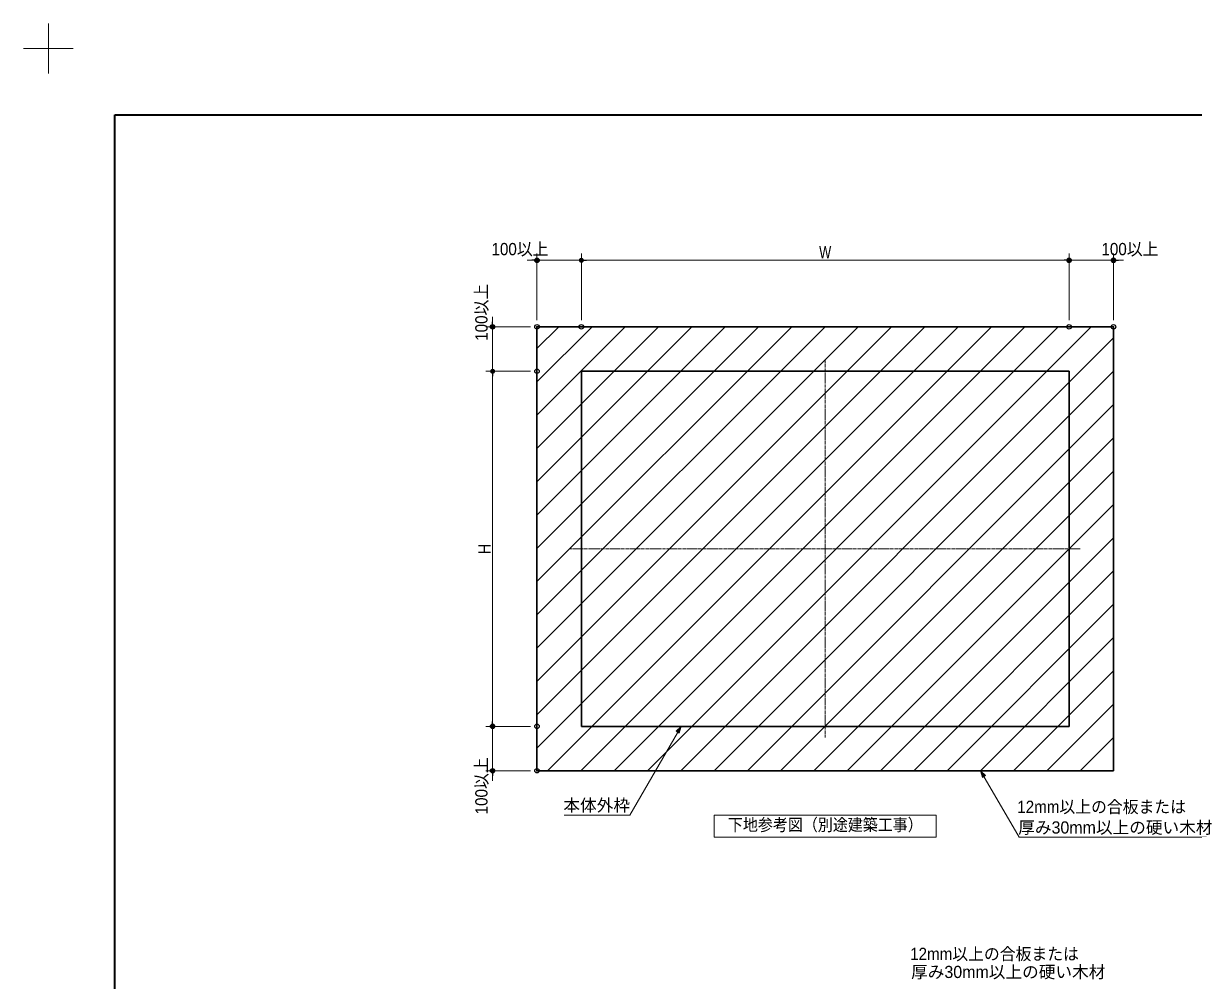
# Model space of a CAD drawing. Units: millimetres, scale not verified. Extents: x -4547 to 4547, y -2284 to 2284.
# Drawn here: x -4547 to -1910, y 127 to 2284 of the extents above; entities that cross this region are included whole.
import ezdxf
from ezdxf.enums import TextEntityAlignment as Align

# ---------------------------------------------------------------- set-up
doc = ezdxf.new("R2010")
doc.units = ezdxf.units.MM
doc.header["$LTSCALE"] = 20
doc.header["$PDMODE"] = 32
doc.header["$PDSIZE"] = 10
doc.linetypes.add('USER3', pattern=[9.172222, 5.997222, -1.058333, 1.058333, -1.058333])
doc.linetypes.add('USER4', pattern=[1.7, 1, -0.7])
for name, color, linetype, lineweight in [('0-0_1図面枠', 7, 'Continuous', 20), ('0-1_3一般', 7, 'Continuous', 15), ('0-2_2寸法-1', 7, 'Continuous', 15), ('0-3_0', 7, 'Continuous', 25), ('0-5_2寸法-2', 7, 'Continuous', 15), ('0-6_2寸法-3', 7, 'Continuous', 15)]:
    doc.layers.add(name, color=color, linetype=linetype, lineweight=lineweight)
doc.layers.add('0-4_Defpoints', color=7, linetype='Continuous')
doc.styles.add('ＭＳ Ｐゴシック', font='')
doc.styles.get('ＭＳ Ｐゴシック').set_extended_font_data('MS PGothic')

# ---------------------------------------------------------------- blocks, each defined once
blk = doc.blocks.new('グループ-55')
at = {"layer": '0-1_3一般', "linetype": 'USER3'}
for p, q in [((-27990, 13500), (-27990, 30500)), ((-16500, 22000), (-39480, 22000))]:
    blk.add_line(p, q, dxfattribs=at)
at = {"layer": '0-1_3一般', "linetype": 'USER4', "lineweight": 30}
blk.add_lwpolyline([(-38980, 30000), (-17000, 30000), (-17000, 14000), (-38980, 14000)], close=True, dxfattribs=at)
blk = doc.blocks.new('_Dot')
at = {"layer": '0-3_0'}
blk.add_line((-10, 0), (-20, 0), dxfattribs=at)
for points in [[(0, 0), (-10, 0), (-9.92, 1.25)], [(0, 0), (-9.92, -1.25), (-10, 0)], [(0, 0), (-9.92, 1.25), (-9.69, 2.49)], [(0, 0), (-9.69, -2.49), (-9.92, -1.25)], [(0, 0), (-9.69, 2.49), (-9.3, 3.68)], [(0, 0), (-9.3, -3.68), (-9.69, -2.49)], [(0, 0), (-9.3, 3.68), (-8.76, 4.82)], [(0, 0), (-8.76, -4.82), (-9.3, -3.68)], [(0, 0), (-8.76, 4.82), (-8.09, 5.88)], [(0, 0), (-8.09, -5.88), (-8.76, -4.82)], [(0, 0), (-8.09, 5.88), (-7.29, 6.85)], [(0, 0), (-7.29, -6.85), (-8.09, -5.88)], [(0, 0), (-7.29, 6.85), (-6.37, 7.71)], [(0, 0), (-6.37, -7.71), (-7.29, -6.85)], [(0, 0), (-6.37, 7.71), (-5.36, 8.44)], [(0, 0), (-5.36, -8.44), (-6.37, -7.71)], [(0, 0), (-5.36, 8.44), (-4.26, 9.05)], [(0, 0), (-4.26, -9.05), (-5.36, -8.44)], [(0, 0), (-4.26, 9.05), (-3.09, 9.51)], [(0, 0), (-3.09, -9.51), (-4.26, -9.05)], [(0, 0), (-3.09, 9.51), (-1.87, 9.82)], [(0, 0), (-1.87, -9.82), (-3.09, -9.51)], [(0, 0), (-1.87, 9.82), (-0.63, 9.98)], [(0, 0), (-0.63, -9.98), (-1.87, -9.82)], [(0, 0), (-0.63, 9.98), (0.63, 9.98)], [(0, 0), (0.63, -9.98), (-0.63, -9.98)], [(0, 0), (0.63, 9.98), (1.87, 9.82)], [(0, 0), (1.87, 9.82), (3.09, 9.51)], [(0, 0), (3.09, 9.51), (4.26, 9.05)], [(0, 0), (4.26, 9.05), (5.36, 8.44)], [(0, 0), (5.36, 8.44), (6.37, 7.71)], [(0, 0), (6.37, 7.71), (7.29, 6.85)], [(0, 0), (7.29, 6.85), (8.09, 5.88)], [(0, 0), (8.09, 5.88), (8.76, 4.82)], [(0, 0), (8.76, 4.82), (9.3, 3.68)], [(0, 0), (9.3, 3.68), (9.69, 2.49)], [(0, 0), (9.69, 2.49), (9.92, 1.25)], [(0, 0), (9.92, 1.25), (10, 0)], [(0, 0), (1.87, -9.82), (0.63, -9.98)], [(0, 0), (3.09, -9.51), (1.87, -9.82)], [(0, 0), (4.26, -9.05), (3.09, -9.51)], [(0, 0), (5.36, -8.44), (4.26, -9.05)], [(0, 0), (6.37, -7.71), (5.36, -8.44)], [(0, 0), (7.29, -6.85), (6.37, -7.71)], [(0, 0), (8.09, -5.88), (7.29, -6.85)], [(0, 0), (8.76, -4.82), (8.09, -5.88)], [(0, 0), (9.3, -3.68), (8.76, -4.82)], [(0, 0), (9.69, -2.49), (9.3, -3.68)], [(0, 0), (9.92, -1.25), (9.69, -2.49)], [(0, 0), (10, 0), (9.92, -1.25)]]:
    blk.add_solid(points, dxfattribs=at)
blk = doc.blocks.new('グループ')
at = {"layer": '0-0_1図面枠', "lineweight": 15}
for p, q in [((-63000, 43425), (-63000, 45675)), ((-64125, 44550), (-61875, 44550))]:
    blk.add_line(p, q, dxfattribs=at)
blk = doc.blocks.new('グループ-2')
at = {"layer": '0-0_1図面枠', "lineweight": 35}
blk.add_lwpolyline([(-60000, 41550), (60000, 41550), (60000, -41550), (-60000, -41550)], close=True, dxfattribs=at)

msp = doc.modelspace()

# ---------------------------------------------------------------- linework, layer by layer
at = {"layer": '0-1_3一般'}
for p, q in [((-3389.63, 1551), (-3340.63, 1600)), ((-3389.63, 1476), (-3265.63, 1600)), ((-3389.63, 1401), (-3190.63, 1600)), ((-3389.63, 1326), (-3115.63, 1600)), ((-3389.63, 1251), (-3040.63, 1600)), ((-3389.63, 1176), (-2965.63, 1600)), ((-3389.63, 1101), (-2890.63, 1600)), ((-3389.63, 1026), (-2815.63, 1600)), ((-3389.63, 951), (-2740.63, 1600)), ((-3389.63, 876), (-2665.63, 1600)), ((-3389.63, 801), (-2590.63, 1600)), ((-3389.63, 726), (-2515.63, 1600)), ((-3389.63, 651), (-2440.63, 1600)), ((-3365.63, 600), (-2365.63, 1600)), ((-3290.63, 600), (-2290.63, 1600)), ((-3215.63, 600), (-2215.63, 1600)), ((-3140.63, 600), (-2140.63, 1600)), ((-3065.63, 600), (-2090.63, 1575)), ((-2990.63, 600), (-2090.63, 1500)), ((-2915.63, 600), (-2090.63, 1425)), ((-2840.63, 600), (-2090.63, 1350)), ((-2765.63, 600), (-2090.63, 1275)), ((-2690.63, 600), (-2090.63, 1200)), ((-2615.63, 600), (-2090.63, 1125)), ((-2540.63, 600), (-2090.63, 1050)), ((-2465.63, 600), (-2090.63, 975)), ((-2390.63, 600), (-2090.63, 900)), ((-2315.63, 600), (-2090.63, 825)), ((-2240.63, 600), (-2090.63, 750)), ((-2165.63, 600), (-2090.63, 675))]:
    msp.add_line(p, q, dxfattribs=at)
at = {"layer": '0-1_3一般', "lineweight": 30}
msp.add_lwpolyline([(-3389.63, 1600), (-2090.63, 1600), (-2090.63, 600), (-3389.63, 600)], close=True, dxfattribs=at)
at = {"layer": '0-2_2寸法-1'}
for p, q in [((-3289.63, 1615), (-3289.63, 1765)), ((-3278.37, 1750), (-2201.88, 1750)), ((-2190.63, 1615), (-2190.63, 1765)), ((-3404.63, 1500), (-3504.63, 1500)), ((-3489.63, 1488.74), (-3489.63, 711.26)), ((-3404.63, 700), (-3504.63, 700))]:
    msp.add_line(p, q, dxfattribs=at)
at = {"layer": '0-4_Defpoints'}
for p in [(-3389.63, 1750), (-2190.63, 1750), (-2090.63, 1750), (-3489.63, 1600), (-3389.63, 1600), (-3289.63, 1600), (-2190.63, 1600), (-2190.63, 1600), (-2090.63, 1600), (-3389.63, 1500), (-3489.63, 700), (-3389.63, 700), (-3489.63, 600), (-3389.63, 600)]:
    msp.add_point(p, dxfattribs=at)
at = {"layer": '0-5_2寸法-2'}
for p, q in [((-3400.88, 1750), (-3412.14, 1750)), ((-3389.63, 1615), (-3389.63, 1765)), ((-3289.63, 1750), (-3389.63, 1750)), ((-3289.63, 1615), (-3289.63, 1765)), ((-3278.37, 1750), (-3267.11, 1750)), ((-2201.88, 1750), (-2213.14, 1750)), ((-2190.63, 1615), (-2190.63, 1765)), ((-2190.63, 1750), (-2090.63, 1750)), ((-2090.63, 1615), (-2090.63, 1765)), ((-2079.37, 1750), (-2068.11, 1750)), ((-3489.63, 1611.26), (-3489.63, 1622.51)), ((-3404.63, 1600), (-3504.63, 1600)), ((-3489.63, 1500), (-3489.63, 1600)), ((-3404.63, 1500), (-3504.63, 1500)), ((-3489.63, 1488.74), (-3489.63, 1477.49)), ((-3489.63, 711.26), (-3489.63, 722.51)), ((-3404.63, 700), (-3504.63, 700)), ((-3489.63, 700), (-3489.63, 600)), ((-3404.63, 600), (-3504.63, 600)), ((-3489.63, 588.74), (-3489.63, 577.49))]:
    msp.add_line(p, q, dxfattribs=at)
at = {"layer": '0-6_2寸法-3'}
for points in [[(-3328.51, 500), (-3180.35, 500), (-3064.88, 700)], [(-1880.73, 450), (-2303.52, 450), (-2390.13, 600)]]:
    msp.add_lwpolyline(points, dxfattribs=at)
at = {"layer": '0-6_2寸法-3', "lineweight": 5}
for points in [[(-3076.03, 688.85), (-3064.88, 700), (-3068.96, 684.77)], [(-2385.78, 584.84), (-2390.13, 600), (-2378.78, 589.05)]]:
    msp.add_lwpolyline(points, close=True, dxfattribs=at)
at = {"layer": '0-6_2寸法-3'}
msp.add_lwpolyline([(-2990.13, 500), (-2490.13, 500), (-2490.13, 450), (-2990.13, 450)], close=True, dxfattribs=at)
for points in [[(-3076.03, 688.85), (-3068.96, 684.77), (-3064.88, 700)], [(-2385.78, 584.84), (-2378.78, 589.05), (-2390.13, 600)]]:
    msp.add_solid(points, dxfattribs=at)

# ---------------------------------------------------------------- block references
at = {"layer": '0-0_1図面枠', "xscale": 0.05, "yscale": 0.05}
msp.add_blockref('グループ-2', (-1340.63, 0), dxfattribs=at)
at = {"layer": '0-1_3一般', "xscale": 0.05, "yscale": 0.05}
msp.add_blockref('グループ-55', (-1340.63, 0), dxfattribs=at)
at = {"layer": '0-2_2寸法-1', "xscale": 0.5627563, "yscale": 0.5627563}
for p, rotation in [((-3289.63, 1750), 180), ((-3489.63, 1500), 90), ((-3489.63, 700), 270)]:
    msp.add_blockref('_Dot', p, dxfattribs=dict(at, rotation=rotation))
msp.add_blockref('_Dot', (-2190.63, 1750), dxfattribs=at)
at = {"layer": '0-4_Defpoints', "xscale": 0.05, "yscale": 0.05}
msp.add_blockref('グループ', (-1340.63, 0), dxfattribs=at)
at = {"layer": '0-5_2寸法-2', "xscale": 0.5627563, "yscale": 0.5627563}
for p in [(-3389.63, 1750), (-2190.63, 1750)]:
    msp.add_blockref('_Dot', p, dxfattribs=at)
for p, rotation in [((-3289.63, 1750), 180), ((-2090.63, 1750), 180), ((-3489.63, 1600), 270), ((-3489.63, 1500), 90), ((-3489.63, 700), 270), ((-3489.63, 600), 90)]:
    msp.add_blockref('_Dot', p, dxfattribs=dict(at, rotation=rotation))

# ---------------------------------------------------------------- texts
at = {"layer": '0-2_2寸法-1', "style": 'ＭＳ Ｐゴシック', "width": 0.8}
msp.add_text('W', height=27.51, dxfattribs=at).set_placement((-2753.81, 1746.21), align=Align.BOTTOM_LEFT)
at = {"layer": '0-2_2寸法-1', "style": 'ＭＳ Ｐゴシック', "width": 0.9}
msp.add_text('H', height=27.51, rotation=90, dxfattribs=at).set_placement((-3485.83, 1088.19), align=Align.BOTTOM_LEFT)
at = {"layer": '0-5_2寸法-2', "style": 'ＭＳ Ｐゴシック', "width": 0.95}
for p in [(-3492.23, 1753.23), (-2117.84, 1753.23)]:
    msp.add_text('100以上', height=27.57, dxfattribs=at).set_placement(p, align=Align.BOTTOM_LEFT)
for p in [(-3492.85, 1568.59), (-3492.85, 501.59)]:
    msp.add_text('100以上', height=27.57, rotation=90, dxfattribs=at).set_placement(p, align=Align.BOTTOM_LEFT)
at = {"layer": '0-6_2寸法-3', "style": 'ＭＳ Ｐゴシック'}
for s, height, p in [('本体外枠', 27.57, (-3330.24, 500.03)), ('厚み30mm以上の硬い木材', 27.51, (-2305.25, 450.16)), ('厚み30mm以上の硬い木材', 27.51, (-2546.65, 124.66))]:
    msp.add_text(s, height=height, dxfattribs=at).set_placement(p, align=Align.BOTTOM_LEFT)
for s, width, p in [('12mm以上の合板または', 0.95, (-2307.4, 496.72)), ('下地参考図（別途建築工事）', 0.9, (-2959.43, 456.24)), ('12mm以上の合板または', 0.95, (-2548.81, 165.33))]:
    msp.add_text(s, height=27.51, dxfattribs=dict(at, width=width)).set_placement(p, align=Align.BOTTOM_LEFT)

doc.saveas('drawing.dxf')
